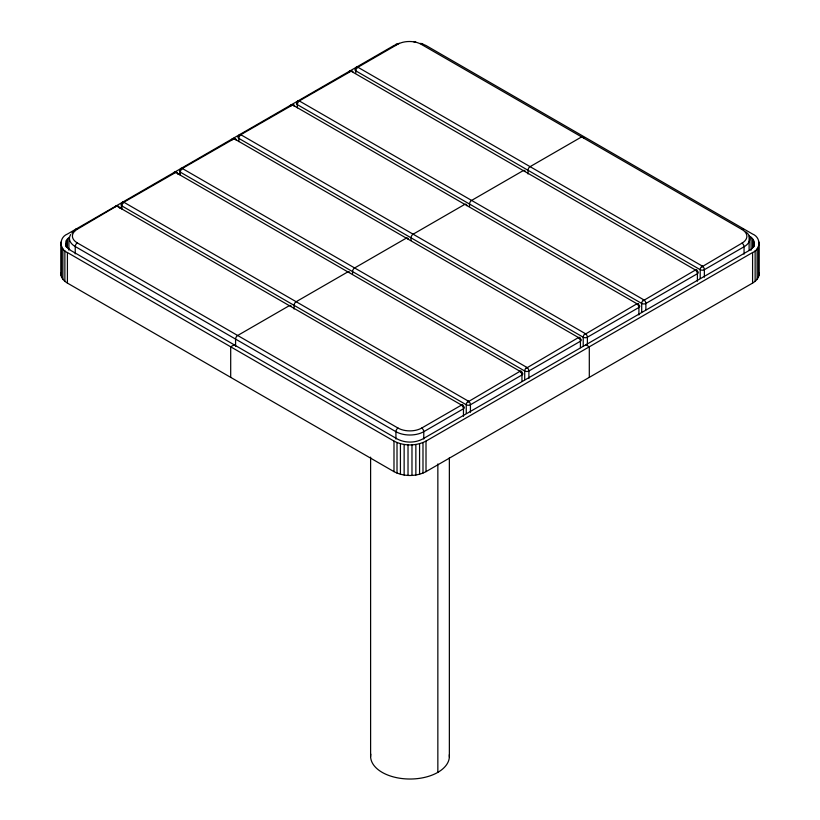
<?xml version="1.0" encoding="UTF-8"?>
<svg xmlns="http://www.w3.org/2000/svg" width="820" height="820" viewBox="0 0 820 820"><rect width="100%" height="100%" fill="white"/><g stroke="black" fill="none" stroke-linecap="round" stroke-linejoin="round"><path stroke-width="1.23" d="M759.135 272.712C759.73 277.242 756.255 280.993 752.586 283.095L426.01 471.643C416.211 476.768 403.788 476.768 393.989 471.643L67.414 283.095C63.745 280.993 60.27 277.242 60.864 272.712M399.289 43.275L393.989 45.5L67.414 234.048C58.999 237.359 58.999 249.229 67.414 252.539L393.989 441.088C403.788 446.213 416.211 446.213 426.01 441.088L752.586 252.539C761.001 249.229 761.001 237.359 752.586 234.048L426.01 45.5L420.711 43.275M117.014 205.861L77.316 229.241A2.952 1.701 60 0 0 75.389 229.62M749.111 250.059L749.111 236.058C755.691 238.651 755.691 247.937 749.111 250.53L422.536 439.079C414.858 443.087 405.141 443.087 397.464 439.079L70.889 250.53L67.363 247.619L65.764 244.186M68.9 250.151L68.9 237.421L66.307 240.649L65.764 246.225M467.912 401.913L519.87 371.378L520.997 371.562M526.378 368.159L578.336 337.625L579.463 337.809M584.865 334.396L636.832 303.851L637.96 304.035M643.362 300.622L695.319 270.087L696.447 270.272M701.848 266.848L741.977 243.15A16.738 9.666 0 0 0 741.977 229.487L421.275 44.331A16.738 9.666 0 0 0 397.608 44.331A2.952 1.701 60 0 0 395.517 45.541M397.597 44.331L357.909 67.25A2.952 1.701 60 0 0 355.818 68.45M119.433 208.034L121.647 206.753M177.909 174.27L180.113 172.999M234.182 344.8L230.697 346.809L230.697 377.364M77.316 229.241A16.738 9.666 0 0 0 77.316 242.915L398.018 428.06A16.738 9.666 0 0 0 421.685 428.06L461.383 405.152L462.511 405.336M356.864 67.681L357.909 67.25L702.279 266.069A2.952 1.701 60 0 1 704.37 269.688L704.37 277.191M298.377 101.444L350.95 71.268A2.952 1.701 -60 0 1 352.969 71.893M239.881 135.218L292.453 105.032A2.952 1.701 -60 0 1 294.544 106.241A2.952 1.701 0 0 0 293.939 105.975M181.394 168.992L233.966 138.805A2.952 1.701 -60 0 1 236.058 140.015M122.928 202.745L175.5 172.559A2.952 1.701 -60 0 1 177.52 173.184M356.782 67.424L357.909 67.25A2.952 1.701 -60 0 0 355.818 70.868L355.818 73.011M298.295 101.198L299.423 101.014L643.792 299.833A2.952 1.701 60 0 1 645.883 303.451L645.883 309.888M239.799 134.972L240.926 134.787L585.295 333.607A2.952 1.701 60 0 1 587.386 337.225L587.386 344.728M181.312 168.736L182.44 168.551L526.809 367.37A2.952 1.701 60 0 1 528.9 370.988L528.9 378.502M122.846 202.489L123.974 202.304L468.343 401.134A2.952 1.701 60 0 1 470.434 404.752L470.434 412.255M413.915 41.922L415.863 42.117M696.364 270.518L350.519 70.848M637.868 304.292L292.022 104.611M579.381 338.055L233.536 138.385M520.915 371.808L175.07 172.138M462.429 405.582L116.573 205.912M585.818 344.8L589.303 346.809L589.303 377.364M759.135 242.156L759.135 274.987M758.449 246.676L758.449 277.232M757.106 248.819L757.106 279.374M755.128 250.797L755.128 281.352M754.236 242.402L754.236 246.225M753.693 240.649L753.693 247.015M752.637 238.968L752.637 247.876M752.586 252.539L752.586 283.095M751.099 237.421L751.099 250.151M744.058 254.118L744.058 246.769A19.69 11.367 0 0 0 745.903 231.916M702.279 266.9L702.279 266.069A2.952 1.701 -60 0 0 700.198 269.688L700.198 278.257M697.41 281.209L697.41 273.706A2.952 1.701 0 0 0 697.41 271.297A2.952 1.701 -60 0 0 695.319 270.087A2.952 1.701 60 0 1 697.41 273.706L645.883 303.451A2.952 1.701 0 0 1 641.701 303.451L297.332 104.632A2.952 1.701 0 0 1 297.332 102.223A2.952 1.701 60 0 1 299.423 101.014A2.952 1.701 -60 0 0 297.332 104.632L297.332 107.85M643.792 300.673L643.792 299.833A2.952 1.701 -60 0 0 641.701 303.451L641.701 312.03M638.913 314.982L638.913 307.469A2.952 1.701 0 0 0 639.385 305.419M585.295 334.437L585.295 333.607A2.952 1.701 -60 0 0 583.215 337.225L583.215 345.804M580.427 347.68L580.427 341.243A2.952 1.701 0 0 0 580.427 338.834A2.952 1.701 -60 0 0 578.336 337.625A2.952 1.701 60 0 1 580.427 341.243L528.9 370.988A2.952 1.701 0 0 1 524.718 370.988L180.349 172.169A2.952 1.701 0 0 1 180.349 169.76A2.952 1.701 60 0 1 182.44 168.551A2.952 1.701 -60 0 0 180.349 172.169L180.349 175.388M528.008 173.953L528.008 170.273A2.952 1.701 -60 0 1 530.099 166.655L581.626 136.909A2.952 1.701 -60 0 1 583.717 138.108M526.809 368.211L526.809 367.37A2.952 1.701 -60 0 0 524.718 370.988L524.718 379.568M521.961 381.433L521.961 374.996A2.952 1.701 0 0 0 521.961 372.587M469.522 206.496L469.522 204.047A2.952 1.701 -60 0 1 471.602 200.428L523.129 170.673A2.952 1.701 -60 0 1 525.066 171.052M468.343 401.964L468.343 401.134A2.952 1.701 -60 0 0 466.252 404.752L466.252 413.321M463.464 416.273L463.464 408.77A2.952 1.701 0 0 0 463.935 406.71M449.36 457.744L449.36 757.188M437.849 463.956L437.849 772.358M426.01 441.088L426.01 471.643M423.776 439.038L423.776 431.679A2.952 1.701 60 0 0 421.685 428.06M422.987 442.554L422.987 473.109M419.573 443.692L419.573 474.247M415.863 444.471L415.863 475.026M411.978 444.87L411.978 475.426M411.025 240.26L411.025 237.81A2.952 1.701 -60 0 1 413.116 234.192L464.643 204.446A2.952 1.701 -60 0 1 466.734 205.656M408.022 444.87L408.022 475.426M404.137 444.471L404.137 475.026M400.426 443.692L400.426 474.247M397.013 442.554L397.013 473.109M395.927 439.038L395.927 431.679A2.952 1.701 -60 0 1 398.018 428.06M393.989 441.088L393.989 471.643M370.609 457.14L370.609 756.583M352.538 274.034L352.538 271.584A2.952 1.701 -60 0 1 354.619 267.966L406.156 238.21A2.952 1.701 -60 0 1 408.237 239.419M350.95 70.797L350.95 71.268A2.952 1.701 60 0 0 348.859 72.468M294.072 309.017L294.072 305.337A2.952 1.701 -60 0 1 296.153 301.719L347.69 271.973A2.952 1.701 -60 0 1 349.617 272.342M292.453 104.57L292.453 105.032A2.952 1.701 60 0 0 290.372 106.241A2.952 1.701 0 0 1 290.977 105.975M238.845 141.614L238.845 138.406A2.952 1.701 0 0 1 238.077 136.755M235.576 346.46L235.576 339.111A2.952 1.701 -60 0 1 237.667 335.493L289.193 305.737A2.952 1.701 -60 0 1 291.12 306.116M233.966 138.334L233.966 138.805A2.952 1.701 60 0 0 231.875 140.015M175.5 172.087L175.5 172.559A2.952 1.701 60 0 0 173.481 173.184M121.883 209.141L121.883 205.922A2.952 1.701 0 0 1 121.883 203.514M75.235 253.882L75.235 246.533A19.69 11.367 0 0 1 70.704 234.52M67.363 238.968L67.363 247.876M67.414 252.539L67.414 283.095M66.307 240.649L66.307 247.015M64.872 250.797L64.872 281.352M62.894 248.819L62.894 279.374M61.551 246.676L61.551 277.232M60.864 242.156L60.864 274.987M449.298 754.769A39.391 22.745 0 0 1 409.477 779.02A39.391 22.745 0 0 1 370.784 754.164M521.889 372.003A2.952 1.701 -60 0 0 519.87 371.378A2.952 1.701 60 0 1 521.961 374.996L470.434 404.752A2.952 1.701 0 0 1 466.252 404.752L121.883 205.922A2.952 1.701 -60 0 1 123.974 202.314A2.952 1.701 60 0 0 121.954 202.929M638.841 304.476A2.952 1.701 -60 0 0 636.832 303.851A2.952 1.701 60 0 1 638.913 307.469L587.386 337.225A2.952 1.701 0 0 1 583.215 337.225L238.845 138.406A2.952 1.701 -60 0 1 240.926 134.787A2.952 1.701 60 0 0 238.845 135.987A2.952 1.701 0 0 0 238.374 136.345M741.977 243.15A2.952 1.701 60 0 1 744.058 246.769L704.37 269.688A2.952 1.701 0 0 1 700.198 269.688L355.818 70.868A2.952 1.701 0 0 1 355.357 68.808M741.977 229.477A2.952 1.701 -60 0 1 743.904 229.856M421.275 44.331A2.952 1.701 -60 0 1 423.212 44.7M71.873 233.044A19.69 11.367 0 0 1 75.235 230.451M77.316 242.915A2.952 1.701 -60 0 0 75.235 246.533L395.927 431.679A19.69 11.367 0 0 0 423.776 431.679L463.464 408.77A2.952 1.701 60 0 0 461.383 405.152A2.952 1.701 -60 0 1 463.464 406.351M114.995 206.947A2.952 1.701 60 0 1 117.014 206.332A2.952 1.701 -60 0 1 119.023 206.947"/></g></svg>
